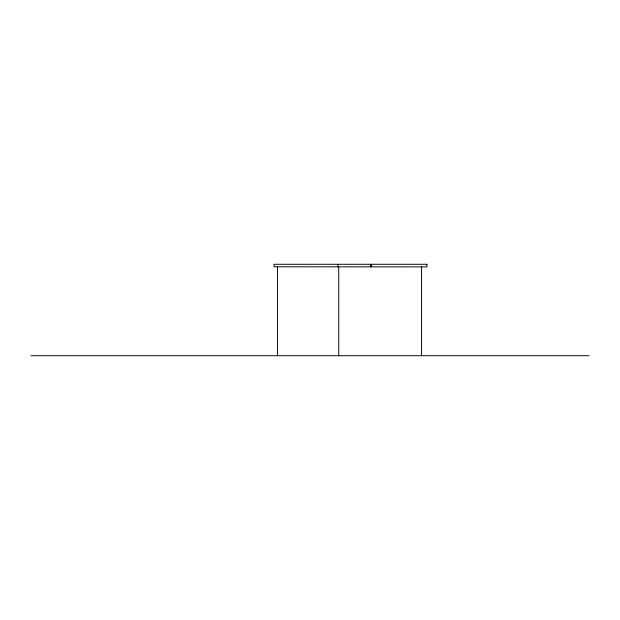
<?xml version="1.0" encoding="UTF-8"?>
<svg xmlns="http://www.w3.org/2000/svg" width="620" height="620" viewBox="0 0 620 620"><rect width="100%" height="100%" fill="white"/><g stroke="black" fill="none" stroke-linecap="round" stroke-linejoin="round"><path stroke-width="0.93" d="M31 355.717L589 355.717M421.561 266.894L421.561 355.717M371.38 264.283L371.38 266.894M370.59 264.283L370.59 266.894M338.737 266.786L338.737 355.717M337.923 264.283L337.923 266.786M277.512 266.786L277.512 355.717M426.947 264.283L273.978 264.283L273.978 266.786L426.947 266.894L426.947 264.283"/></g></svg>
